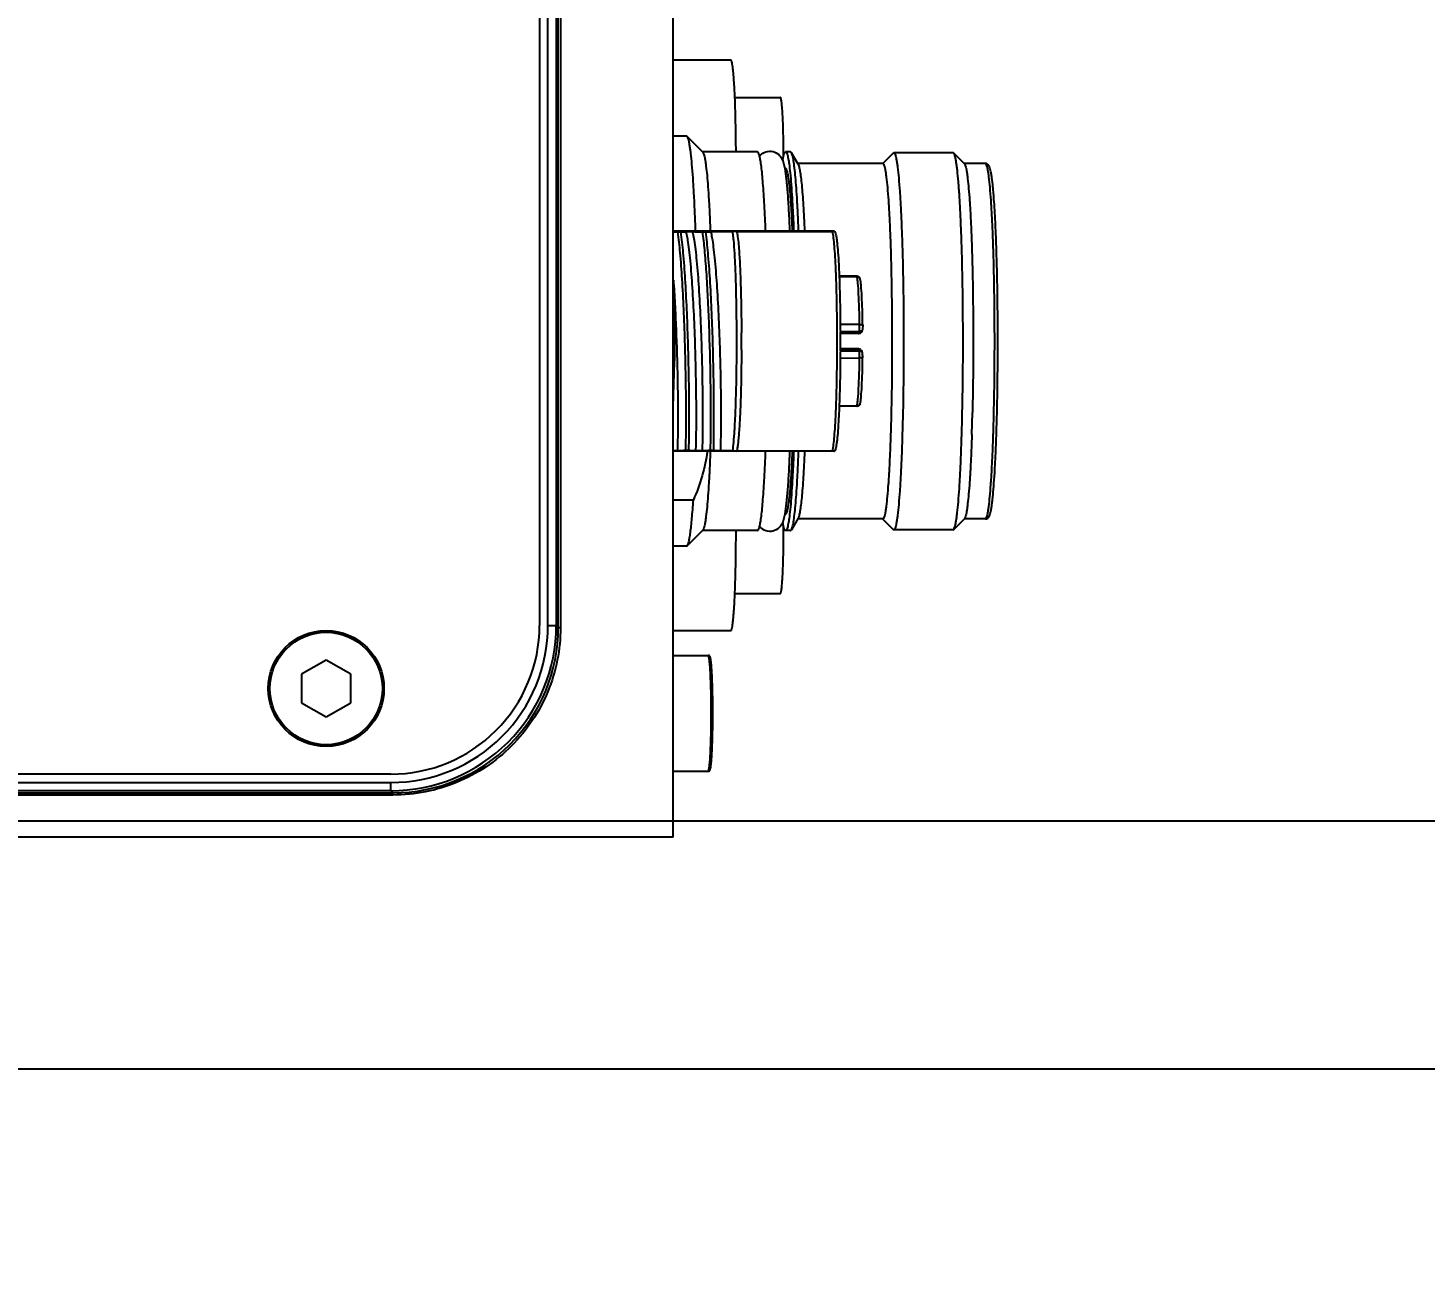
# Model space of a CAD drawing. Header units: millimetres. Extents: x 5828 to 6704, y 123 to 421.
# Drawn here: x 6434.31 to 6439.95, y 301.96 to 307.05 of the extents above; entities that cross this region are included whole.
import ezdxf

# ---------------------------------------------------------------- set-up
doc = ezdxf.new("R2010")
doc.units = ezdxf.units.MM
doc.layers.add('外形图', color=7, linetype='Continuous')
doc.layers.add('尺寸标注', color=7, linetype='Continuous')
doc.styles.add('微软雅黑', font='msyh.ttc', dxfattribs={"height": 1.5})
doc.dimstyles.new('尺寸标注_1_15比例', dxfattribs={"dimtxt": 1.5, "dimasz": 1.25, "dimexe": 0.5, "dimexo": 0.4, "dimgap": 0.5, "dimtad": 1, "dimdec": 1, "dimlfac": 15, "dimdsep": 46, "dimtxsty": '微软雅黑', "dimcen": 0.09, "dimadec": 0, "dimazin": 0, "dimtp": 0.01, "dimtm": 0.01, "dimtfac": 1, "dimtdec": 1, "dimtofl": 0, "dimtmove": 0, "dimatfit": 3, "dimfxl": 1, "dimtolj": 1, "dimarcsym": 0})

# ---------------------------------------------------------------- blocks, each defined once
blk = doc.blocks.new('*D920')
at = {"layer": 'Defpoints', "color": 0}
for p in [(6433.1804, 312.0484), (6433.1804, 302.8484), (6450.1659, 302.8484)]:
    blk.add_point(p, dxfattribs=at)
at = {"layer": '尺寸标注', "color": 0, "lineweight": -2}
for p, q in [((6433.5804, 312.0484), (6450.6659, 312.0484)), ((6450.1659, 310.7984), (6450.1659, 304.0984)), ((6433.5804, 302.8484), (6450.6659, 302.8484))]:
    blk.add_line(p, q, dxfattribs=at)
at = {"layer": '尺寸标注', "color": 0}
for points in [[(6450.3742, 310.7984), (6449.9576, 310.7984), (6450.1659, 312.0484)], [(6449.9576, 304.0984), (6450.3742, 304.0984), (6450.1659, 302.8484)]]:
    blk.add_solid(points, dxfattribs=at)
at = {"layer": '尺寸标注', "color": 0, "insert": (6448.8868, 307.3485), "char_height": 1.5, "attachment_point": 5, "rotation": 90, "style": '微软雅黑'}
blk.add_mtext('\\A1;138', dxfattribs=at)
blk = doc.blocks.new('*D921')
at = {"layer": 'Defpoints', "color": 0}
for p in [(6423.9804, 311.0484), (6423.9804, 303.8484), (6446.0618, 303.8484)]:
    blk.add_point(p, dxfattribs=at)
at = {"layer": '尺寸标注', "color": 0, "lineweight": -2}
for p, q in [((6424.3804, 311.0484), (6446.5618, 311.0484)), ((6446.0618, 309.7984), (6446.0618, 305.0984)), ((6424.3804, 303.8484), (6446.5618, 303.8484)), ((6446.0618, 303.8484), (6446.0618, 291.5898))]:
    blk.add_line(p, q, dxfattribs=at)
at = {"layer": '尺寸标注', "color": 0}
for points in [[(6446.2701, 309.7984), (6445.8534, 309.7984), (6446.0618, 311.0484)], [(6445.8534, 305.0984), (6446.2701, 305.0984), (6446.0618, 303.8484)]]:
    blk.add_solid(points, dxfattribs=at)
at = {"layer": '尺寸标注', "color": 0, "insert": (6444.7822, 296.3792), "char_height": 1.5, "attachment_point": 5, "rotation": 90, "style": '微软雅黑'}
blk.add_mtext('\\A1;\\A1;108±0.05', dxfattribs=at)
blk = doc.blocks.new('*D922')
at = {"layer": 'Defpoints', "color": 0}
for p in [(6423.9804, 303.8484), (6428.5804, 299.7063), (6428.5804, 295.9429)]:
    blk.add_point(p, dxfattribs=at)
at = {"layer": '尺寸标注', "color": 0, "lineweight": -2}
for p, q in [((6423.9804, 303.4484), (6423.9804, 295.4429)), ((6428.5804, 299.3063), (6428.5804, 295.4429)), ((6425.2304, 295.9429), (6427.3304, 295.9429)), ((6428.5804, 295.9429), (6438.3372, 295.9429))]:
    blk.add_line(p, q, dxfattribs=at)
at = {"layer": '尺寸标注', "color": 0}
for points in [[(6425.2304, 296.1512), (6425.2304, 295.7346), (6423.9804, 295.9429)], [(6427.3304, 295.7346), (6427.3304, 296.1512), (6428.5804, 295.9429)]]:
    blk.add_solid(points, dxfattribs=at)
at = {"layer": '尺寸标注', "color": 0, "insert": (6434.0838, 297.2186), "char_height": 1.5, "attachment_point": 5, "style": '微软雅黑'}
blk.add_mtext('\\A1;\\A1;69±0.05', dxfattribs=at)

msp = doc.modelspace()

# ---------------------------------------------------------------- linework, layer by layer
at = {"layer": '外形图'}
for p, q in [((6436.9138, 303.7817), (6436.9138, 311.1151)), ((6436.3745, 310.2603), (6436.3745, 304.6363)), ((6436.4084, 304.6358), (6436.4084, 310.261)), ((6436.4418, 310.261), (6436.4418, 304.6358)), ((6436.4499, 304.6276), (6436.4499, 310.2692)), ((6436.4589, 310.2692), (6436.4589, 304.6277)), ((6437.1458, 306.9151), (6436.9138, 306.9151)), ((6437.1621, 306.7651), (6437.3455, 306.7651)), ((6436.9672, 306.6084), (6436.9138, 306.6084)), ((6437.0325, 306.544), (6436.9695, 306.6073)), ((6437.2535, 306.5451), (6437.0315, 306.5451)), ((6437.3866, 306.5451), (6437.3666, 306.5451)), ((6437.4169, 306.4954), (6437.3902, 306.5419)), ((6437.7589, 306.4989), (6437.8006, 306.5407)), ((6437.8006, 306.5407), (6437.8027, 306.5417)), ((6438.0424, 306.5417), (6437.8027, 306.5417)), ((6438.0876, 306.4974), (6438.0445, 306.5407)), ((6437.3631, 306.4785), (6437.3632, 306.4779)), ((6437.3666, 306.4784), (6437.3631, 306.4784)), ((6437.3631, 306.4784), (6437.3632, 306.4778)), ((6437.7594, 306.4984), (6437.4152, 306.4984)), ((6438.1722, 306.4984), (6438.0866, 306.4984)), ((6437.5627, 306.2251), (6436.9138, 306.2251)), ((6436.9323, 306.2226), (6436.9447, 306.2226)), ((6436.9659, 306.2237), (6436.9909, 306.2237)), ((6437.0321, 306.2226), (6437.0446, 306.2226)), ((6437.0658, 306.2237), (6437.1535, 306.2237)), ((6437.1693, 306.2244), (6437.5555, 306.2244)), ((6436.9192, 305.8652), (6436.9138, 306.0445)), ((6437.6544, 306.0436), (6437.5828, 306.0442)), ((6437.5828, 306.0435), (6437.6547, 306.0429)), ((6436.9138, 305.8652), (6436.9192, 305.8652)), ((6437.6649, 305.8492), (6437.5871, 305.8493)), ((6437.6637, 305.8203), (6437.5873, 305.8197)), ((6437.6622, 305.8175), (6437.5873, 305.8169)), ((6437.661, 305.8127), (6437.5873, 305.812)), ((6437.661, 305.7508), (6437.5873, 305.7514)), ((6437.5873, 305.7466), (6437.6622, 305.746)), ((6436.9192, 305.6982), (6436.9138, 305.6982)), ((6436.9138, 305.519), (6436.9192, 305.6982)), ((6437.5871, 305.7141), (6437.6649, 305.7143)), ((6437.5873, 305.7438), (6437.6637, 305.7431)), ((6437.6547, 305.5206), (6437.5828, 305.52)), ((6437.6544, 305.5198), (6437.5828, 305.5192)), ((6438.2046, 305.4192), (6438.2047, 305.4234)), ((6437.8373, 305.4059), (6437.8372, 305.4017)), ((6438.0768, 305.4017), (6438.077, 305.4059)), ((6436.9299, 305.3398), (6436.9138, 305.3398)), ((6437.5627, 305.3384), (6436.9138, 305.3384)), ((6436.9765, 305.3409), (6436.964, 305.3409)), ((6437.0298, 305.3398), (6437.0048, 305.3398)), ((6437.0764, 305.3409), (6437.0639, 305.3409)), ((6437.1535, 305.3398), (6437.1047, 305.3398)), ((6437.5555, 305.3391), (6437.1693, 305.3391)), ((6436.9138, 305.1421), (6436.9946, 305.1421)), ((6437.3634, 305.0863), (6437.3631, 305.085)), ((6437.3634, 305.0863), (6437.3631, 305.0851)), ((6437.3666, 305.0851), (6437.3631, 305.0851)), ((6437.0325, 305.0194), (6436.9695, 304.9562)), ((6437.2535, 305.0184), (6437.0315, 305.0184)), ((6437.3866, 305.0184), (6437.3666, 305.0184)), ((6437.4169, 305.068), (6437.3902, 305.0215)), ((6437.7594, 305.0651), (6437.4152, 305.0651)), ((6437.7589, 305.0646), (6437.8006, 305.0228)), ((6438.0424, 305.0217), (6437.8027, 305.0217)), ((6438.0424, 305.0217), (6438.0445, 305.0228)), ((6438.0876, 305.066), (6438.0445, 305.0228)), ((6438.1722, 305.0651), (6438.0866, 305.0651)), ((6436.9672, 304.9551), (6436.9138, 304.9551)), ((6436.9672, 304.9551), (6436.9695, 304.9562)), ((6437.1621, 304.7651), (6437.3455, 304.7651)), ((6436.4499, 304.6276), (6436.4418, 304.6358)), ((6436.9138, 304.6151), (6437.1458, 304.6151)), ((6436.9138, 304.5151), (6437.0545, 304.5151)), ((6435.5138, 304.4964), (6435.4145, 304.4391)), ((6435.6131, 304.4391), (6435.5138, 304.4964)), ((6435.4145, 304.4391), (6435.4145, 304.3244)), ((6435.6131, 304.3244), (6435.6131, 304.4391)), ((6435.4145, 304.3244), (6435.5138, 304.2671)), ((6435.5138, 304.2671), (6435.6131, 304.3244)), ((6435.7745, 304.0364), (6432.7736, 304.0364)), ((6432.7739, 304.0025), (6435.7751, 304.0025)), ((6436.9138, 304.0484), (6437.0545, 304.0484)), ((6435.7752, 303.9692), (6432.7739, 303.9692)), ((6432.7773, 303.961), (6435.7834, 303.961)), ((6435.7833, 303.9521), (6432.7773, 303.9521)), ((6435.7752, 303.9692), (6435.7834, 303.961)), ((6436.9138, 303.7817), (6434.1137, 303.7817))]:
    msp.add_line(p, q, dxfattribs=at)
for radius in [0.2333, 0.2267]:
    msp.add_circle((6435.5138, 304.3817), radius, dxfattribs=at)
for centre, radius, start, end in [((6437.0844, 312.9861), 6.7652, 268.5542, 268.71174), ((6437.1231, 310.4918), 4.2702, 268.2261, 268.7795), ((6437.5469, 306.213), 0.0207, 30.6561, 34.7174), ((6424.5669, 305.7818), 12.3526, 359.99975, 0.38703), ((6428.6159, 305.7817), 8.5727, 359.76903, 0.23074), ((6429.0076, 305.7817), 8.5672, 359.74671, 0.25329), ((6429.2626, 305.7817), 8.3248, 359.73849, 0.26142), ((6437.6621, 305.8318), 0.0143, 270.4568, 282.3223), ((6437.6636, 305.8337), 0.0134, 270.5201, 327.6392), ((6437.6622, 305.8313), 0.0138, 282.3352, 294.4884), ((6437.6608, 305.8262), 0.0135, 290.6433, 293.5318), ((6437.6608, 305.8263), 0.0136, 293.5911, 310.6295), ((6437.6303, 305.8334), 0.045, 350.8906, 351.2271), ((6424.618, 305.7815), 12.3015, 359.61217, 0.00105), ((6437.6621, 305.7317), 0.0143, 77.6777, 89.5432), ((6437.6622, 305.7322), 0.0138, 65.5116, 77.6648), ((6437.6608, 305.7372), 0.0135, 66.5661, 69.4582), ((6437.6608, 305.7372), 0.0136, 48.5691, 66.4982), ((6437.6636, 305.7297), 0.0134, 32.3517, 89.4799), ((6437.6546, 305.5343), 0.0137, 270.4928, 282.898), ((6437.6546, 305.534), 0.0134, 282.9265, 295.487), ((6428.2453, 305.7201), 9.8773, 358.27842, 358.69371), ((6432.5748, 305.4513), 4.4905, 358.5905, 359.6592), ((6429.1521, 305.6844), 8.6438, 358.15233, 358.26999), ((6429.4783, 305.6844), 8.6438, 358.15233, 358.26999), ((6429.6838, 305.6806), 8.5248, 358.11777, 358.24286), ((6429.9109, 305.6803), 8.3103, 358.06396, 358.27153), ((6435.7746, 304.6363), 0.5999, 269.985, 359.9959), ((6435.7752, 304.6357), 0.6332, 269.9907, 0.006), ((6435.7752, 304.6358), 0.6665, 269.9978, 0.0022), ((6435.7834, 304.6275), 0.6665, 269.9941, 0.0059)]:
    msp.add_arc(centre, radius, start, end, dxfattribs=at)
for points, knots in [([(6437.1667, 306.5451), (6437.1666, 306.5696), (6437.1661, 306.6175), (6437.1648, 306.6867), (6437.1629, 306.7499), (6437.1607, 306.7978), (6437.1586, 306.8315), (6437.1571, 306.8528), (6437.1554, 306.8711), (6437.1537, 306.8864), (6437.1519, 306.8984), (6437.1503, 306.9063), (6437.1488, 306.9109), (6437.1478, 306.9133), (6437.1467, 306.9151), (6437.1458, 306.9151)], [0, 0, 0, 0, 0.197924, 0.386165, 0.558185, 0.708021, 0.772967, 0.830501, 0.880132, 0.921448, 0.954125, 0.977952, 0.986538, 0.992954, 1, 1, 1, 1]), ([(6437.3586, 306.5285), (6437.3585, 306.5441), (6437.3583, 306.5746), (6437.3575, 306.6187), (6437.3563, 306.6591), (6437.3547, 306.6944), (6437.3531, 306.7199), (6437.3516, 306.7368), (6437.3505, 306.7466), (6437.3494, 306.7543), (6437.3482, 306.76), (6437.3473, 306.7633), (6437.3461, 306.7651), (6437.3455, 306.7651)], [0, 0, 0, 0, 0.196882, 0.384703, 0.556754, 0.706899, 0.829803, 0.879647, 0.921155, 0.95399, 0.977931, 0.992969, 1, 1, 1, 1]), ([(6436.9695, 306.6073), (6436.9693, 306.6074), (6436.9687, 306.608), (6436.9678, 306.6084), (6436.9672, 306.6084)], [0, 0, 0, 0, 0.293173, 1, 1, 1, 1]), ([(6437.0037, 306.2253), (6437.0028, 306.2518), (6437.0009, 306.3025), (6436.9975, 306.3744), (6436.9937, 306.438), (6436.9895, 306.4923), (6436.9856, 306.5314), (6436.9822, 306.5574), (6436.9798, 306.5729), (6436.9774, 306.5856), (6436.975, 306.5954), (6436.9725, 306.6025), (6436.9706, 306.6061), (6436.9695, 306.6073)], [0, 0, 0, 0, 0.207249, 0.395333, 0.561618, 0.703785, 0.819887, 0.867668, 0.908398, 0.941971, 0.968342, 0.987568, 1, 1, 1, 1]), ([(6437.0325, 306.544), (6437.0335, 306.543), (6437.0352, 306.54), (6437.0373, 306.5341), (6437.0394, 306.5258), (6437.0416, 306.5152), (6437.0437, 306.5024), (6437.0466, 306.4808), (6437.0501, 306.4483), (6437.0538, 306.4032), (6437.0572, 306.3502), (6437.0604, 306.2901), (6437.0621, 306.2477), (6437.0629, 306.2254)], [0, 0, 0, 0, 0.012787, 0.032229, 0.058687, 0.092238, 0.132852, 0.180441, 0.296019, 0.437645, 0.603599, 0.791832, 1, 1, 1, 1]), ([(6437.2619, 306.528), (6437.2613, 306.5305), (6437.2601, 306.5348), (6437.2583, 306.5397), (6437.2567, 306.5426), (6437.2555, 306.5442), (6437.2543, 306.5451), (6437.2535, 306.5451)], [0, 0, 0, 0, 0.392848, 0.684064, 0.793097, 0.879621, 1, 1, 1, 1]), ([(6437.2617, 306.5279), (6437.2666, 306.5341), (6437.2807, 306.5458), (6437.3087, 306.5509), (6437.334, 306.5408), (6437.3481, 306.5251), (6437.3547, 306.5115), (6437.3596, 306.4967), (6437.3618, 306.4858), (6437.3631, 306.4785)], [0, 0, 0, 0, 0.159793, 0.357077, 0.546173, 0.684789, 0.775823, 0.849532, 1, 1, 1, 1]), ([(6437.3548, 306.511), (6437.3557, 306.5159), (6437.357, 306.5229), (6437.3591, 306.5314), (6437.3605, 306.5362), (6437.362, 306.54), (6437.3636, 306.5431), (6437.3654, 306.5451), (6437.3666, 306.5451)], [0, 0, 0, 0, 0.409157, 0.57254, 0.708527, 0.817487, 0.900411, 1, 1, 1, 1]), ([(6437.3666, 306.5451), (6437.3676, 306.5451), (6437.369, 306.5439), (6437.3703, 306.5419), (6437.3721, 306.5383), (6437.3741, 306.5322), (6437.3763, 306.5228), (6437.3786, 306.5108), (6437.3817, 306.4898), (6437.3854, 306.4573), (6437.3894, 306.4113), (6437.3931, 306.3565), (6437.3964, 306.2935), (6437.3983, 306.2489), (6437.3992, 306.2254)], [0, 0, 0, 0, 0.008432, 0.014789, 0.022927, 0.0449, 0.074713, 0.112411, 0.157934, 0.271928, 0.415275, 0.586036, 0.781854, 1, 1, 1, 1]), ([(6437.3902, 306.5419), (6437.39, 306.5424), (6437.3891, 306.5437), (6437.3877, 306.5451), (6437.3866, 306.5451)], [0, 0, 0, 0, 0.336689, 1, 1, 1, 1]), ([(6437.4191, 306.2254), (6437.4183, 306.2468), (6437.4166, 306.2875), (6437.4137, 306.3455), (6437.4104, 306.397), (6437.4069, 306.4414), (6437.4032, 306.4782), (6437.3993, 306.507), (6437.3958, 306.5258), (6437.3927, 306.5365), (6437.3911, 306.5404), (6437.3902, 306.5419)], [0, 0, 0, 0, 0.201272, 0.384228, 0.54678, 0.687085, 0.803578, 0.895007, 0.960512, 0.983462, 1, 1, 1, 1]), ([(6437.8027, 306.5417), (6437.8037, 306.5417), (6437.8053, 306.5403), (6437.8067, 306.5379), (6437.8087, 306.5336), (6437.8108, 306.5263), (6437.8133, 306.515), (6437.8157, 306.5007), (6437.8191, 306.4755), (6437.8231, 306.4368), (6437.8273, 306.3822), (6437.8311, 306.3174), (6437.8344, 306.2434), (6437.8373, 306.1617), (6437.8396, 306.0734), (6437.8418, 305.9473), (6437.8429, 305.7853), (6437.8417, 305.5934), (6437.8391, 305.467), (6437.8373, 305.4059)], [0, 0, 0, 0, 0.002682, 0.004786, 0.007511, 0.014925, 0.025021, 0.037799, 0.053227, 0.091798, 0.14013, 0.197427, 0.262729, 0.334935, 0.412824, 0.495078, 0.667048, 0.839231, 1, 1, 1, 1]), ([(6438.0445, 306.5407), (6438.0443, 306.5409), (6438.0437, 306.5414), (6438.0429, 306.5417), (6438.0424, 306.5417)], [0, 0, 0, 0, 0.293173, 1, 1, 1, 1]), ([(6438.077, 305.4059), (6438.0787, 305.4653), (6438.0813, 305.5885), (6438.0826, 305.7755), (6438.0816, 305.9337), (6438.0796, 306.0574), (6438.0775, 306.1445), (6438.0748, 306.2257), (6438.0716, 306.2998), (6438.068, 306.3654), (6438.064, 306.4217), (6438.0603, 306.4622), (6438.057, 306.4892), (6438.0546, 306.5053), (6438.0523, 306.5184), (6438.0499, 306.5286), (6438.0475, 306.5358), (6438.0456, 306.5396), (6438.0445, 306.5407)], [0, 0, 0, 0, 0.156862, 0.32487, 0.493237, 0.574159, 0.651153, 0.72298, 0.788485, 0.846617, 0.89645, 0.937196, 0.953961, 0.968236, 0.979976, 0.989157, 0.995793, 1, 1, 1, 1]), ([(6437.286, 306.2254), (6437.2846, 306.2609), (6437.2818, 306.3257), (6437.277, 306.4025), (6437.2725, 306.4538), (6437.2693, 306.4839), (6437.2659, 306.508), (6437.2633, 306.5221), (6437.2619, 306.528)], [0, 0, 0, 0, 0.350962, 0.640598, 0.759306, 0.859258, 0.939671, 1, 1, 1, 1]), ([(6437.3948, 306.2253), (6437.394, 306.2441), (6437.3923, 306.2796), (6437.3893, 306.3297), (6437.3861, 306.3732), (6437.3826, 306.4095), (6437.3795, 306.435), (6437.3767, 306.4515), (6437.3748, 306.461), (6437.3729, 306.4683), (6437.3712, 306.4731), (6437.3698, 306.4759), (6437.3686, 306.4775), (6437.3674, 306.4784), (6437.3666, 306.4784)], [0, 0, 0, 0, 0.219795, 0.416107, 0.586597, 0.729254, 0.842447, 0.887611, 0.925017, 0.954635, 0.976545, 0.984717, 0.991167, 1, 1, 1, 1]), ([(6437.4169, 306.4954), (6437.4177, 306.4941), (6437.4191, 306.4907), (6437.4219, 306.4815), (6437.425, 306.4654), (6437.4284, 306.4409), (6437.4317, 306.4096), (6437.4349, 306.3718), (6437.4379, 306.328), (6437.4406, 306.2786), (6437.4422, 306.2438), (6437.443, 306.2255)], [0, 0, 0, 0, 0.017011, 0.040305, 0.106141, 0.197497, 0.313639, 0.453468, 0.615599, 0.798395, 1, 1, 1, 1]), ([(6437.7919, 305.4234), (6437.7937, 305.481), (6437.7962, 305.6004), (6437.7974, 305.7817), (6437.7963, 305.935), (6437.7942, 306.0544), (6437.7921, 306.138), (6437.7894, 306.2155), (6437.7863, 306.2856), (6437.7827, 306.3471), (6437.7787, 306.3989), (6437.775, 306.4356), (6437.7717, 306.4594), (6437.7694, 306.473), (6437.7671, 306.4837), (6437.7651, 306.4907), (6437.7633, 306.4948), (6437.7619, 306.4971), (6437.7604, 306.4984), (6437.7594, 306.4984)], [0, 0, 0, 0, 0.160274, 0.332233, 0.504192, 0.586498, 0.664467, 0.736771, 0.802178, 0.859581, 0.908011, 0.946664, 0.962126, 0.974933, 0.985051, 0.99248, 0.99521, 0.997318, 1, 1, 1, 1]), ([(6438.0876, 306.4974), (6438.0886, 306.4964), (6438.0903, 306.4932), (6438.0925, 306.487), (6438.0946, 306.4782), (6438.0967, 306.4669), (6438.0988, 306.4532), (6438.1018, 306.43), (6438.1052, 306.3953), (6438.1089, 306.3471), (6438.1122, 306.2907), (6438.1152, 306.2268), (6438.1177, 306.1566), (6438.1198, 306.0808), (6438.122, 305.9722), (6438.1234, 305.8315), (6438.123, 305.6625), (6438.1213, 305.55), (6438.12, 305.495)], [0, 0, 0, 0, 0.004198, 0.010715, 0.01967, 0.031081, 0.044932, 0.061184, 0.100678, 0.149028, 0.205553, 0.269442, 0.339777, 0.415541, 0.495638, 0.664144, 0.835565, 1, 1, 1, 1]), ([(6438.2174, 305.4297), (6438.2191, 305.4864), (6438.2216, 305.6041), (6438.2228, 305.7827), (6438.2217, 305.9336), (6438.2197, 306.0512), (6438.2175, 306.1334), (6438.2149, 306.2097), (6438.2118, 306.2786), (6438.2082, 306.339), (6438.2048, 306.3836), (6438.2018, 306.4143), (6438.1996, 306.4334), (6438.1973, 306.4498), (6438.1949, 306.4636), (6438.1924, 306.4749), (6438.19, 306.4829), (6438.1874, 306.4885), (6438.1846, 306.4928), (6438.1798, 306.497), (6438.1749, 306.4984), (6438.1722, 306.4984)], [0, 0, 0, 0, 0.157726, 0.326922, 0.496058, 0.57698, 0.653612, 0.724647, 0.788884, 0.845249, 0.892827, 0.913089, 0.930913, 0.946265, 0.959164, 0.969732, 0.978393, 0.982403, 0.986765, 0.992461, 1, 1, 1, 1]), ([(6438.2047, 305.4234), (6438.2064, 305.481), (6438.2089, 305.6004), (6438.2101, 305.7817), (6438.2091, 305.935), (6438.207, 306.0544), (6438.2049, 306.138), (6438.2022, 306.2155), (6438.199, 306.2856), (6438.1954, 306.3471), (6438.1915, 306.3989), (6438.1877, 306.4356), (6438.1845, 306.4594), (6438.1822, 306.473), (6438.1799, 306.4837), (6438.1778, 306.4907), (6438.176, 306.4948), (6438.1747, 306.4971), (6438.1732, 306.4984), (6438.1722, 306.4984)], [0, 0, 0, 0, 0.160274, 0.332233, 0.504192, 0.586498, 0.664467, 0.736771, 0.802178, 0.859581, 0.908011, 0.946664, 0.962126, 0.974933, 0.985051, 0.99248, 0.99521, 0.997318, 1, 1, 1, 1]), ([(6437.3632, 306.4779), (6437.3657, 306.4638), (6437.3699, 306.4307), (6437.3749, 306.3741), (6437.3794, 306.3041), (6437.3818, 306.253), (6437.3829, 306.2253)], [0, 0, 0, 0, 0.169708, 0.394329, 0.672831, 1, 1, 1, 1]), ([(6436.964, 305.3409), (6436.9647, 305.3688), (6436.9656, 305.432), (6436.9655, 305.579), (6436.9625, 305.7413), (6436.9564, 305.9087), (6436.9502, 306.0277), (6436.9426, 306.1316), (6436.9361, 306.1948), (6436.9323, 306.2226)], [0, 0, 0, 0, 0.094904, 0.214913, 0.499425, 0.646316, 0.784186, 0.904535, 1, 1, 1, 1]), ([(6436.9447, 306.2226), (6436.9469, 306.2227), (6436.954, 306.223), (6436.9611, 306.2233), (6436.9659, 306.2237)], [0, 0, 0, 0, 0.311898, 1, 1, 1, 1]), ([(6436.9765, 305.3409), (6436.9772, 305.3688), (6436.978, 305.432), (6436.978, 305.579), (6436.975, 305.7413), (6436.9688, 305.9087), (6436.9626, 306.0277), (6436.9551, 306.1316), (6436.9486, 306.1948), (6436.9447, 306.2226)], [0, 0, 0, 0, 0.094903, 0.214913, 0.499425, 0.646317, 0.784187, 0.904536, 1, 1, 1, 1]), ([(6436.9727, 306.1888), (6436.9721, 306.1921), (6436.9702, 306.2038), (6436.9679, 306.2154), (6436.9659, 306.2237)], [0, 0, 0, 0, 0.283947, 1, 1, 1, 1]), ([(6436.9909, 306.2237), (6436.9915, 306.2212), (6436.9941, 306.2096), (6436.9962, 306.1979), (6436.9976, 306.1888)], [0, 0, 0, 0, 0.215769, 1, 1, 1, 1]), ([(6437.0652, 305.4246), (6437.0656, 305.49), (6437.0647, 305.6308), (6437.0603, 305.8087), (6437.0539, 305.9555), (6437.0481, 306.0567), (6437.0412, 306.1449), (6437.0354, 306.1987), (6437.0321, 306.2226)], [0, 0, 0, 0, 0.245342, 0.528701, 0.668038, 0.796952, 0.909359, 1, 1, 1, 1]), ([(6437.0446, 306.2226), (6437.0468, 306.2227), (6437.0539, 306.223), (6437.0609, 306.2233), (6437.0658, 306.2237)], [0, 0, 0, 0, 0.311898, 1, 1, 1, 1]), ([(6437.0764, 305.3409), (6437.0771, 305.3688), (6437.0779, 305.432), (6437.0778, 305.579), (6437.0748, 305.7413), (6437.0687, 305.9087), (6437.0625, 306.0277), (6437.0549, 306.1316), (6437.0484, 306.1948), (6437.0446, 306.2226)], [0, 0, 0, 0, 0.094903, 0.214913, 0.499425, 0.646317, 0.784187, 0.904536, 1, 1, 1, 1]), ([(6437.0725, 306.1888), (6437.072, 306.1921), (6437.07, 306.2038), (6437.0678, 306.2154), (6437.0658, 306.2237)], [0, 0, 0, 0, 0.283947, 1, 1, 1, 1]), ([(6437.1693, 306.2244), (6437.1684, 306.2243), (6437.1631, 306.224), (6437.1578, 306.2238), (6437.1535, 306.2237)], [0, 0, 0, 0, 0.177324, 1, 1, 1, 1]), ([(6437.1574, 306.1888), (6437.1571, 306.1921), (6437.156, 306.2037), (6437.1547, 306.2154), (6437.1535, 306.2237)], [0, 0, 0, 0, 0.284777, 1, 1, 1, 1]), ([(6437.1693, 306.2244), (6437.1701, 306.2215), (6437.1716, 306.2148), (6437.1743, 306.1972), (6437.1759, 306.1823), (6437.1768, 306.1714)], [0, 0, 0, 0, 0.164076, 0.386289, 1, 1, 1, 1]), ([(6437.5639, 306.2248), (6437.5639, 306.2246), (6437.5633, 306.2246), (6437.5628, 306.2245), (6437.5618, 306.2245), (6437.5608, 306.2244), (6437.5593, 306.2244), (6437.5576, 306.2244), (6437.5562, 306.2244), (6437.5555, 306.2244)], [0, 0, 0, 0, 0.058559, 0.121293, 0.246815, 0.372345, 0.497876, 0.748938, 1, 1, 1, 1]), ([(6437.5747, 305.8196), (6437.5745, 305.8669), (6437.5736, 305.9357), (6437.5712, 306.0238), (6437.5689, 306.0815), (6437.5662, 306.1312), (6437.5632, 306.1716), (6437.5602, 306.1989), (6437.5576, 306.2154), (6437.5562, 306.2217), (6437.5555, 306.2244)], [0, 0, 0, 0, 0.349476, 0.508891, 0.652366, 0.776115, 0.876896, 0.952112, 0.979543, 1, 1, 1, 1]), ([(6437.5627, 306.2251), (6437.563, 306.225), (6437.5634, 306.2249), (6437.5638, 306.2249), (6437.5639, 306.2248)], [0, 0, 0, 0, 0.67035, 1, 1, 1, 1]), ([(6437.5647, 306.2235), (6437.5661, 306.2211), (6437.5682, 306.2153), (6437.5705, 306.2054), (6437.5724, 306.1932), (6437.5751, 306.1714), (6437.578, 306.1372), (6437.581, 306.0884), (6437.5835, 306.0304), (6437.5854, 305.9649), (6437.5867, 305.8938), (6437.5872, 305.8448), (6437.5873, 305.8197)], [0, 0, 0, 0, 0.021139, 0.045024, 0.075169, 0.112309, 0.207631, 0.329275, 0.473894, 0.637229, 0.814381, 1, 1, 1, 1]), ([(6437.0048, 305.3398), (6437.0057, 305.3606), (6437.0068, 305.4124), (6437.0071, 305.5028), (6437.006, 305.6155), (6437.0032, 305.7415), (6436.9985, 305.8707), (6436.992, 305.9929), (6436.985, 306.0857), (6436.9783, 306.149), (6436.9746, 306.1764), (6436.9727, 306.1888)], [0, 0, 0, 0, 0.073511, 0.182711, 0.31889, 0.471179, 0.62743, 0.775191, 0.902725, 0.955679, 1, 1, 1, 1]), ([(6436.9976, 306.1888), (6436.9996, 306.1764), (6437.0032, 306.149), (6437.01, 306.0857), (6437.017, 305.9929), (6437.0235, 305.8707), (6437.0281, 305.7415), (6437.031, 305.6155), (6437.0321, 305.5028), (6437.0317, 305.4124), (6437.0307, 305.3606), (6437.0298, 305.3398)], [0, 0, 0, 0, 0.044321, 0.097276, 0.22481, 0.372571, 0.528821, 0.681111, 0.81729, 0.92649, 1, 1, 1, 1]), ([(6437.1047, 305.3398), (6437.1056, 305.3606), (6437.1066, 305.4124), (6437.107, 305.5028), (6437.1059, 305.6155), (6437.103, 305.7415), (6437.0983, 305.8707), (6437.0919, 305.9929), (6437.0849, 306.0857), (6437.0781, 306.149), (6437.0745, 306.1764), (6437.0725, 306.1888)], [0, 0, 0, 0, 0.073511, 0.182711, 0.31889, 0.471179, 0.62743, 0.775191, 0.902725, 0.955679, 1, 1, 1, 1]), ([(6437.1664, 305.5467), (6437.1681, 305.6046), (6437.1701, 305.7235), (6437.1695, 305.8972), (6437.1663, 306.0355), (6437.1618, 306.1306), (6437.159, 306.1709), (6437.1574, 306.1888)], [0, 0, 0, 0, 0.270387, 0.555273, 0.811411, 0.916228, 1, 1, 1, 1]), ([(6437.1768, 306.1714), (6437.1788, 306.1497), (6437.182, 306.0997), (6437.1854, 306.0169), (6437.1877, 305.9203), (6437.1884, 305.8519), (6437.1886, 305.8163)], [0, 0, 0, 0, 0.184611, 0.422418, 0.699602, 1, 1, 1, 1]), ([(6436.9143, 306.0278), (6436.9166, 305.9964), (6436.9205, 305.9312), (6436.9266, 305.7975), (6436.9303, 305.6639), (6436.932, 305.5369), (6436.9322, 305.4566), (6436.9315, 305.3923), (6436.9306, 305.3551), (6436.9299, 305.3398)], [0, 0, 0, 0, 0.136989, 0.284689, 0.583244, 0.719525, 0.838081, 0.933119, 1, 1, 1, 1]), ([(6437.6675, 306.0326), (6437.6669, 306.0355), (6437.6637, 306.0413), (6437.6575, 306.0436), (6437.6544, 306.0436)], [0, 0, 0, 0, 0.491925, 1, 1, 1, 1]), ([(6437.6547, 306.0429), (6437.6547, 306.0431), (6437.6546, 306.0433), (6437.6545, 306.0436), (6437.6544, 306.0436)], [0, 0, 0, 0, 0.703438, 1, 1, 1, 1]), ([(6437.6649, 305.8492), (6437.6646, 305.8713), (6437.6637, 305.9124), (6437.6616, 305.968), (6437.6592, 306.0067), (6437.6568, 306.0302), (6437.6555, 306.0392), (6437.6547, 306.0429)], [0, 0, 0, 0, 0.341947, 0.635442, 0.859934, 0.941238, 1, 1, 1, 1]), ([(6437.6675, 306.0326), (6437.6671, 306.0345), (6437.6654, 306.0382), (6437.6622, 306.0407), (6437.6604, 306.0416)], [0, 0, 0, 0, 0.497037, 1, 1, 1, 1]), ([(6437.6774, 305.846), (6437.6771, 305.8671), (6437.6763, 305.9064), (6437.6743, 305.9597), (6437.672, 305.9969), (6437.6696, 306.0198), (6437.6683, 306.0288), (6437.6675, 306.0326)], [0, 0, 0, 0, 0.339115, 0.630523, 0.854623, 0.937213, 1, 1, 1, 1]), ([(6437.661, 305.8127), (6437.6612, 305.8127), (6437.6615, 305.8134), (6437.6616, 305.814), (6437.6617, 305.8144)], [0, 0, 0, 0, 0.300504, 1, 1, 1, 1]), ([(6437.6617, 305.8144), (6437.6618, 305.8146), (6437.662, 305.8156), (6437.6621, 305.8167), (6437.6622, 305.8175)], [0, 0, 0, 0, 0.205973, 1, 1, 1, 1]), ([(6437.6622, 305.8175), (6437.6623, 305.8182), (6437.6624, 305.8191), (6437.6627, 305.82), (6437.6629, 305.8203), (6437.663, 305.8203)], [0, 0, 0, 0, 0.721239, 0.912109, 1, 1, 1, 1]), ([(6437.6637, 305.8203), (6437.6637, 305.8203), (6437.6639, 305.8205), (6437.664, 305.8211), (6437.6641, 305.8217), (6437.6642, 305.8222)], [0, 0, 0, 0, 0.087029, 0.277864, 1, 1, 1, 1]), ([(6437.6642, 305.8222), (6437.6643, 305.8237), (6437.6646, 305.8274), (6437.6649, 305.8364), (6437.6649, 305.8439), (6437.6649, 305.8492)], [0, 0, 0, 0, 0.166381, 0.409516, 1, 1, 1, 1]), ([(6437.6649, 305.8492), (6437.6678, 305.8492), (6437.6714, 305.849), (6437.6752, 305.8478), (6437.6765, 305.8473), (6437.6774, 305.8465), (6437.6774, 305.846)], [0, 0, 0, 0, 0.668887, 0.78974, 0.884638, 1, 1, 1, 1]), ([(6437.6679, 305.8187), (6437.6695, 305.8194), (6437.6723, 305.8215), (6437.6741, 305.8245), (6437.6746, 305.826)], [0, 0, 0, 0, 0.507557, 1, 1, 1, 1]), ([(6437.6748, 305.8263), (6437.6746, 305.8249), (6437.6738, 305.821), (6437.6715, 305.8175), (6437.6696, 305.8159)], [0, 0, 0, 0, 0.369503, 1, 1, 1, 1]), ([(6437.6774, 305.846), (6437.6774, 305.8441), (6437.6774, 305.8406), (6437.6773, 305.8358), (6437.6769, 305.831), (6437.6758, 305.828), (6437.6749, 305.8266)], [0, 0, 0, 0, 0.283482, 0.531417, 0.732933, 1, 1, 1, 1]), ([(6437.1886, 305.7472), (6437.1885, 305.7306), (6437.188, 305.6671), (6437.1869, 305.6036), (6437.1855, 305.5567)], [0, 0, 0, 0, 0.261407, 1, 1, 1, 1]), ([(6437.6618, 305.7486), (6437.6617, 305.7492), (6437.6616, 305.7498), (6437.6612, 305.7508), (6437.661, 305.7508)], [0, 0, 0, 0, 0.706673, 1, 1, 1, 1]), ([(6437.6622, 305.746), (6437.6622, 305.7462), (6437.6621, 305.7471), (6437.6619, 305.748), (6437.6618, 305.7486)], [0, 0, 0, 0, 0.28498, 1, 1, 1, 1]), ([(6437.6625, 305.7444), (6437.6624, 305.7445), (6437.6623, 305.745), (6437.6623, 305.7456), (6437.6622, 305.746)], [0, 0, 0, 0, 0.214789, 1, 1, 1, 1]), ([(6437.6698, 305.7474), (6437.6717, 305.7457), (6437.6739, 305.7422), (6437.6746, 305.7383), (6437.6748, 305.7369)], [0, 0, 0, 0, 0.630631, 1, 1, 1, 1]), ([(6437.5555, 305.3391), (6437.5562, 305.3418), (6437.5576, 305.3481), (6437.5602, 305.3645), (6437.5632, 305.3919), (6437.5662, 305.4323), (6437.5689, 305.482), (6437.5712, 305.5396), (6437.5736, 305.6278), (6437.5745, 305.6966), (6437.5747, 305.7439)], [0, 0, 0, 0, 0.020457, 0.047888, 0.123104, 0.223885, 0.347634, 0.491109, 0.650524, 1, 1, 1, 1]), ([(6437.5873, 305.7437), (6437.5872, 305.7184), (6437.5867, 305.669), (6437.5854, 305.5973), (6437.5834, 305.5314), (6437.5809, 305.4731), (6437.5779, 305.4243), (6437.5749, 305.3902), (6437.5722, 305.3687), (6437.5702, 305.3567), (6437.5679, 305.3469), (6437.5656, 305.3411), (6437.5639, 305.3387)], [0, 0, 0, 0, 0.18663, 0.364616, 0.528482, 0.673226, 0.794511, 0.888958, 0.925486, 0.954954, 0.97828, 1, 1, 1, 1]), ([(6437.6547, 305.5206), (6437.6555, 305.5243), (6437.6568, 305.5333), (6437.6592, 305.5567), (6437.6616, 305.5955), (6437.6637, 305.6511), (6437.6646, 305.6922), (6437.6649, 305.7143)], [0, 0, 0, 0, 0.058762, 0.140066, 0.364558, 0.658053, 1, 1, 1, 1]), ([(6437.663, 305.7431), (6437.6628, 305.7431), (6437.6626, 305.7437), (6437.6625, 305.7441), (6437.6625, 305.7444)], [0, 0, 0, 0, 0.293327, 1, 1, 1, 1]), ([(6437.6649, 305.7143), (6437.6649, 305.7178), (6437.6649, 305.7229), (6437.6648, 305.7295), (6437.6647, 305.7339), (6437.6645, 305.7376), (6437.6643, 305.7402), (6437.6641, 305.7417), (6437.664, 305.7424), (6437.6639, 305.7429), (6437.6638, 305.7431), (6437.6637, 305.7431)], [0, 0, 0, 0, 0.35997, 0.532185, 0.687235, 0.817152, 0.915291, 0.95084, 0.976788, 0.992955, 1, 1, 1, 1]), ([(6437.6774, 305.7175), (6437.6774, 305.7169), (6437.6765, 305.7162), (6437.6752, 305.7156), (6437.6714, 305.7145), (6437.6678, 305.7143), (6437.6649, 305.7143)], [0, 0, 0, 0, 0.115362, 0.210259, 0.331113, 1, 1, 1, 1]), ([(6437.6675, 305.5308), (6437.6683, 305.5347), (6437.6696, 305.5436), (6437.672, 305.5666), (6437.6743, 305.6038), (6437.6763, 305.657), (6437.6771, 305.6963), (6437.6774, 305.7175)], [0, 0, 0, 0, 0.062786, 0.145377, 0.369477, 0.660885, 1, 1, 1, 1]), ([(6437.6679, 305.7447), (6437.6695, 305.744), (6437.6723, 305.742), (6437.6741, 305.739), (6437.6746, 305.7374)], [0, 0, 0, 0, 0.507557, 1, 1, 1, 1]), ([(6437.6774, 305.7175), (6437.6774, 305.7193), (6437.6774, 305.7228), (6437.6773, 305.7277), (6437.6769, 305.7324), (6437.6758, 305.7354), (6437.6749, 305.7369)], [0, 0, 0, 0, 0.283486, 0.531433, 0.732947, 1, 1, 1, 1]), ([(6437.1535, 305.3398), (6437.1551, 305.3513), (6437.1579, 305.3785), (6437.1613, 305.4251), (6437.1642, 305.4825), (6437.1657, 305.5243), (6437.1664, 305.5467)], [0, 0, 0, 0, 0.167855, 0.39526, 0.67546, 1, 1, 1, 1]), ([(6437.1855, 305.5567), (6437.1847, 305.5306), (6437.1829, 305.483), (6437.1798, 305.4268), (6437.1767, 305.3896), (6437.1745, 305.3684), (6437.1722, 305.3521), (6437.1704, 305.3428), (6437.1693, 305.3391)], [0, 0, 0, 0, 0.359403, 0.65422, 0.773034, 0.870912, 0.946797, 1, 1, 1, 1]), ([(6437.6675, 305.5308), (6437.6669, 305.5279), (6437.6637, 305.5222), (6437.6575, 305.5199), (6437.6544, 305.5198)], [0, 0, 0, 0, 0.491925, 1, 1, 1, 1]), ([(6437.6544, 305.5198), (6437.6545, 305.5198), (6437.6546, 305.5202), (6437.6547, 305.5204), (6437.6547, 305.5206)], [0, 0, 0, 0, 0.296562, 1, 1, 1, 1]), ([(6437.6604, 305.5219), (6437.6622, 305.5227), (6437.6654, 305.5252), (6437.6671, 305.5289), (6437.6675, 305.5308)], [0, 0, 0, 0, 0.502963, 1, 1, 1, 1]), ([(6437.7594, 305.0651), (6437.7604, 305.0651), (6437.7618, 305.0663), (6437.7631, 305.0685), (6437.7649, 305.0723), (6437.7669, 305.0789), (6437.7692, 305.089), (6437.7714, 305.1019), (6437.7746, 305.1245), (6437.7782, 305.1593), (6437.7821, 305.2085), (6437.7857, 305.2669), (6437.7888, 305.3337), (6437.7906, 305.3808), (6437.7914, 305.4057)], [0, 0, 0, 0, 0.008113, 0.014412, 0.022543, 0.044626, 0.074671, 0.112691, 0.158598, 0.273425, 0.41746, 0.588448, 0.783666, 1, 1, 1, 1]), ([(6437.8372, 305.4017), (6437.8363, 305.3742), (6437.8345, 305.3217), (6437.8312, 305.2474), (6437.8273, 305.1822), (6437.8231, 305.1272), (6437.8192, 305.0883), (6437.8157, 305.0631), (6437.8133, 305.0486), (6437.8108, 305.0373), (6437.8087, 305.0299), (6437.8068, 305.0256), (6437.8053, 305.0232), (6437.8037, 305.0217), (6437.8027, 305.0217)], [0, 0, 0, 0, 0.21549, 0.410425, 0.581504, 0.725842, 0.841041, 0.887123, 0.925291, 0.955446, 0.977588, 0.985724, 0.992006, 1, 1, 1, 1]), ([(6438.0445, 305.0228), (6438.0456, 305.0239), (6438.0474, 305.0275), (6438.0498, 305.0344), (6438.0521, 305.0442), (6438.0544, 305.0568), (6438.0567, 305.0722), (6438.0599, 305.0981), (6438.0636, 305.137), (6438.0676, 305.191), (6438.0712, 305.2541), (6438.0743, 305.3254), (6438.076, 305.3755), (6438.0768, 305.4017)], [0, 0, 0, 0, 0.012183, 0.03127, 0.0576, 0.09122, 0.132067, 0.180023, 0.296572, 0.43918, 0.605702, 0.793598, 1, 1, 1, 1]), ([(6438.1176, 305.4057), (6438.1168, 305.3821), (6438.1152, 305.3371), (6438.1122, 305.2731), (6438.1089, 305.2166), (6438.1052, 305.1683), (6438.1018, 305.1335), (6438.0988, 305.1104), (6438.0967, 305.0966), (6438.0946, 305.0853), (6438.0925, 305.0765), (6438.0903, 305.0703), (6438.0886, 305.067), (6438.0876, 305.066)], [0, 0, 0, 0, 0.206994, 0.395021, 0.561383, 0.703691, 0.819934, 0.867769, 0.908534, 0.94212, 0.968474, 0.987652, 1, 1, 1, 1]), ([(6438.1722, 305.0651), (6438.1731, 305.0651), (6438.1746, 305.0663), (6438.1759, 305.0684), (6438.1776, 305.0722), (6438.1796, 305.0787), (6438.1818, 305.0887), (6438.1841, 305.1013), (6438.1872, 305.1236), (6438.1908, 305.1578), (6438.1947, 305.2062), (6438.1983, 305.2638), (6438.2014, 305.3296), (6438.2032, 305.3761), (6438.204, 305.4006)], [0, 0, 0, 0, 0.008149, 0.014454, 0.022584, 0.044652, 0.074666, 0.112645, 0.158503, 0.273224, 0.417173, 0.588134, 0.783432, 1, 1, 1, 1]), ([(6438.1722, 305.0651), (6438.1748, 305.0651), (6438.1795, 305.0663), (6438.1843, 305.0703), (6438.1871, 305.0744), (6438.1897, 305.0797), (6438.1921, 305.0871), (6438.1945, 305.0976), (6438.1967, 305.1102), (6438.1989, 305.1253), (6438.2011, 305.1428), (6438.204, 305.1709), (6438.2073, 305.2118), (6438.2108, 305.2674), (6438.2139, 305.3309), (6438.2156, 305.3759), (6438.2164, 305.3996)], [0, 0, 0, 0, 0.022641, 0.040008, 0.053284, 0.065285, 0.090648, 0.121152, 0.158176, 0.202151, 0.253172, 0.31118, 0.447529, 0.609433, 0.794522, 1, 1, 1, 1]), ([(6436.964, 305.3409), (6436.9608, 305.3408), (6436.9494, 305.3405), (6436.938, 305.3401), (6436.9299, 305.3398)], [0, 0, 0, 0, 0.287568, 1, 1, 1, 1]), ([(6437.0048, 305.3398), (6437.0029, 305.3399), (6436.9934, 305.3403), (6436.984, 305.3406), (6436.9765, 305.3409)], [0, 0, 0, 0, 0.206405, 1, 1, 1, 1]), ([(6437.051, 305.3384), (6437.0467, 305.3047), (6437.0323, 305.2377), (6437.0084, 305.1735), (6436.9946, 305.1421)], [0, 0, 0, 0, 0.496802, 1, 1, 1, 1]), ([(6437.0639, 305.3409), (6437.0606, 305.3408), (6437.0492, 305.3405), (6437.0379, 305.3401), (6437.0298, 305.3398)], [0, 0, 0, 0, 0.287568, 1, 1, 1, 1]), ([(6437.063, 305.3383), (6437.0621, 305.316), (6437.0604, 305.2736), (6437.0572, 305.2134), (6437.0538, 305.1604), (6437.0501, 305.1152), (6437.0466, 305.0827), (6437.0437, 305.0611), (6437.0416, 305.0482), (6437.0395, 305.0377), (6437.0373, 305.0294), (6437.0352, 305.0235), (6437.0335, 305.0204), (6437.0325, 305.0194)], [0, 0, 0, 0, 0.208161, 0.396394, 0.562351, 0.703981, 0.819562, 0.867153, 0.907766, 0.941317, 0.967775, 0.987216, 1, 1, 1, 1]), ([(6437.1047, 305.3398), (6437.1027, 305.3399), (6437.0933, 305.3403), (6437.0839, 305.3406), (6437.0764, 305.3409)], [0, 0, 0, 0, 0.206405, 1, 1, 1, 1]), ([(6437.1535, 305.3398), (6437.1552, 305.3397), (6437.1604, 305.3396), (6437.1657, 305.3394), (6437.1693, 305.3391)], [0, 0, 0, 0, 0.319438, 1, 1, 1, 1]), ([(6437.2618, 305.035), (6437.2632, 305.0409), (6437.2658, 305.0549), (6437.2692, 305.079), (6437.2725, 305.1091), (6437.277, 305.1605), (6437.2818, 305.2375), (6437.2847, 305.3026), (6437.286, 305.3383)], [0, 0, 0, 0, 0.059848, 0.139927, 0.239691, 0.358354, 0.648294, 1, 1, 1, 1]), ([(6437.3829, 305.3381), (6437.3818, 305.3106), (6437.3794, 305.2597), (6437.375, 305.19), (6437.37, 305.1335), (6437.3658, 305.1004), (6437.3634, 305.0863)], [0, 0, 0, 0, 0.32656, 0.604847, 0.829697, 1, 1, 1, 1]), ([(6437.3992, 305.3383), (6437.3983, 305.3148), (6437.3964, 305.2701), (6437.3931, 305.2071), (6437.3894, 305.1522), (6437.3854, 305.1062), (6437.3818, 305.0737), (6437.3786, 305.0527), (6437.3763, 305.0407), (6437.3741, 305.0313), (6437.3721, 305.0251), (6437.3703, 305.0216), (6437.369, 305.0195), (6437.3676, 305.0184), (6437.3666, 305.0184)], [0, 0, 0, 0, 0.218132, 0.413945, 0.584707, 0.728056, 0.842055, 0.887581, 0.925282, 0.955097, 0.977073, 0.985211, 0.991569, 1, 1, 1, 1]), ([(6437.3666, 305.0851), (6437.3674, 305.0851), (6437.3686, 305.0859), (6437.3698, 305.0875), (6437.3712, 305.0903), (6437.3729, 305.0951), (6437.3748, 305.1025), (6437.3767, 305.1119), (6437.3795, 305.1284), (6437.3826, 305.154), (6437.386, 305.1903), (6437.3893, 305.2337), (6437.3922, 305.2838), (6437.3939, 305.3193), (6437.3948, 305.3381)], [0, 0, 0, 0, 0.008833, 0.015282, 0.023453, 0.045362, 0.074977, 0.112382, 0.157544, 0.270735, 0.413392, 0.583882, 0.780199, 1, 1, 1, 1]), ([(6437.3902, 305.0215), (6437.3911, 305.0231), (6437.3927, 305.027), (6437.3958, 305.0377), (6437.3993, 305.0565), (6437.4032, 305.0853), (6437.4069, 305.1221), (6437.4104, 305.1666), (6437.4137, 305.2181), (6437.4166, 305.2761), (6437.4183, 305.3169), (6437.4191, 305.3383)], [0, 0, 0, 0, 0.016535, 0.039482, 0.104986, 0.196415, 0.31291, 0.45322, 0.615775, 0.798733, 1, 1, 1, 1]), ([(6437.443, 305.3382), (6437.4422, 305.3199), (6437.4407, 305.2851), (6437.4379, 305.2356), (6437.4349, 305.1917), (6437.4317, 305.154), (6437.4284, 305.1226), (6437.425, 305.0981), (6437.4219, 305.082), (6437.4191, 305.0728), (6437.4177, 305.0694), (6437.4169, 305.068)], [0, 0, 0, 0, 0.201606, 0.384403, 0.546536, 0.686368, 0.802512, 0.893869, 0.959701, 0.982993, 1, 1, 1, 1]), ([(6437.5639, 305.3387), (6437.5639, 305.3388), (6437.5633, 305.3389), (6437.5628, 305.339), (6437.5618, 305.339), (6437.5608, 305.339), (6437.5593, 305.3391), (6437.5576, 305.3391), (6437.5562, 305.3391), (6437.5555, 305.3391)], [0, 0, 0, 0, 0.05856, 0.121294, 0.246815, 0.372346, 0.497877, 0.748938, 1, 1, 1, 1]), ([(6437.5627, 305.3384), (6437.563, 305.3384), (6437.5634, 305.3385), (6437.5638, 305.3386), (6437.5639, 305.3387)], [0, 0, 0, 0, 0.670356, 1, 1, 1, 1]), ([(6436.9695, 304.9562), (6436.9701, 304.9569), (6436.9714, 304.9589), (6436.9739, 304.9645), (6436.9768, 304.9749), (6436.98, 304.9912), (6436.9831, 305.0123), (6436.9862, 305.0383), (6436.9892, 305.069), (6436.992, 305.1041), (6436.9938, 305.1289), (6436.9946, 305.1421)], [0, 0, 0, 0, 0.015472, 0.036858, 0.098695, 0.186556, 0.300295, 0.439379, 0.603028, 0.790285, 1, 1, 1, 1]), ([(6437.3631, 305.085), (6437.3618, 305.0777), (6437.3596, 305.0668), (6437.3548, 305.0519), (6437.3481, 305.0384), (6437.334, 305.0226), (6437.3086, 305.0125), (6437.2805, 305.0177), (6437.2665, 305.0295), (6437.2616, 305.0357)], [0, 0, 0, 0, 0.150581, 0.224302, 0.315315, 0.453971, 0.643139, 0.840448, 1, 1, 1, 1]), ([(6437.1458, 304.6151), (6437.1462, 304.6151), (6437.1471, 304.6156), (6437.148, 304.6172), (6437.149, 304.6197), (6437.1505, 304.6248), (6437.1522, 304.6337), (6437.1541, 304.647), (6437.1559, 304.6639), (6437.1576, 304.6842), (6437.1592, 304.7078), (6437.1613, 304.7449), (6437.1635, 304.7974), (6437.1654, 304.8662), (6437.1665, 304.9409), (6437.1667, 304.9922), (6437.1667, 305.0184)], [0, 0, 0, 0, 0.002816, 0.007223, 0.013726, 0.022462, 0.046745, 0.080053, 0.122131, 0.172604, 0.230999, 0.29676, 0.447785, 0.619863, 0.806341, 1, 1, 1, 1]), ([(6437.2535, 305.0184), (6437.2542, 305.0184), (6437.2555, 305.0192), (6437.2567, 305.0208), (6437.2582, 305.0236), (6437.26, 305.0283), (6437.2611, 305.0325), (6437.2618, 305.035)], [0, 0, 0, 0, 0.12136, 0.208082, 0.317148, 0.607978, 1, 1, 1, 1]), ([(6437.3455, 304.7651), (6437.3461, 304.7651), (6437.3474, 304.7673), (6437.3484, 304.771), (6437.3497, 304.7778), (6437.3509, 304.7868), (6437.3521, 304.7983), (6437.3532, 304.812), (6437.3542, 304.828), (6437.3556, 304.853), (6437.3569, 304.8882), (6437.358, 304.9342), (6437.3586, 304.9835), (6437.3586, 305.0173), (6437.3586, 305.0345)], [0, 0, 0, 0, 0.00698, 0.02243, 0.047139, 0.08103, 0.123809, 0.175055, 0.234241, 0.300753, 0.452888, 0.625069, 0.810041, 1, 1, 1, 1]), ([(6437.3666, 305.0184), (6437.3654, 305.0184), (6437.3635, 305.0204), (6437.362, 305.0235), (6437.3605, 305.0274), (6437.359, 305.0322), (6437.3569, 305.0408), (6437.3556, 305.0478), (6437.3548, 305.0528)], [0, 0, 0, 0, 0.099333, 0.182212, 0.29118, 0.427199, 0.590649, 1, 1, 1, 1]), ([(6437.3866, 305.0184), (6437.3869, 305.0184), (6437.3878, 305.0186), (6437.3891, 305.0197), (6437.3899, 305.0209), (6437.3902, 305.0215)], [0, 0, 0, 0, 0.186168, 0.528697, 1, 1, 1, 1]), ([(6437.8027, 305.0217), (6437.8025, 305.0217), (6437.8017, 305.0218), (6437.8011, 305.0223), (6437.8006, 305.0228)], [0, 0, 0, 0, 0.221703, 1, 1, 1, 1]), ([(6436.4589, 304.6277), (6436.4589, 304.5835), (6436.4502, 304.495), (6436.4115, 304.3675), (6436.3487, 304.2499), (6436.2641, 304.1469), (6436.1611, 304.0623), (6436.0435, 303.9995), (6435.916, 303.9608), (6435.8275, 303.9521), (6435.7833, 303.9521)], [0, 0, 0, 0, 0.125, 0.25, 0.375, 0.5, 0.625, 0.75, 0.875001, 1, 1, 1, 1]), ([(6436.4084, 304.6358), (6436.4126, 304.6357), (6436.4237, 304.6357), (6436.4349, 304.6358), (6436.4418, 304.6358)], [0, 0, 0, 0, 0.378704, 1, 1, 1, 1]), ([(6436.4499, 304.6276), (6436.4502, 304.6276), (6436.451, 304.6277), (6436.4527, 304.6276), (6436.4554, 304.6277), (6436.4576, 304.6276), (6436.4589, 304.6276)], [0, 0, 0, 0, 0.076437, 0.270821, 0.580311, 1, 1, 1, 1]), ([(6437.0545, 304.0484), (6437.0562, 304.0484), (6437.0591, 304.0495), (6437.0613, 304.0524), (6437.0625, 304.0549), (6437.0635, 304.0584), (6437.0646, 304.0638), (6437.0663, 304.0753), (6437.068, 304.0943), (6437.0694, 304.1164), (6437.0703, 304.1373), (6437.0713, 304.162), (6437.0726, 304.2103), (6437.0733, 304.2817), (6437.0726, 304.3532), (6437.0713, 304.4015), (6437.0703, 304.4261), (6437.0694, 304.4471), (6437.068, 304.4691), (6437.0663, 304.4882), (6437.0646, 304.4997), (6437.0635, 304.505), (6437.0625, 304.5085), (6437.0613, 304.511), (6437.0591, 304.514), (6437.0562, 304.5151), (6437.0545, 304.5151)], [0, 0, 0, 0, 0.010741, 0.0176, 0.022812, 0.028048, 0.040604, 0.056894, 0.101409, 0.160989, 0.195817, 0.233582, 0.316451, 0.499999, 0.683548, 0.766417, 0.804182, 0.83901, 0.898591, 0.943106, 0.959396, 0.971952, 0.977188, 0.9824, 0.989259, 1, 1, 1, 1]), ([(6437.0545, 304.0484), (6437.0551, 304.0484), (6437.0562, 304.0502), (6437.0571, 304.0535), (6437.0583, 304.0592), (6437.0593, 304.0668), (6437.0604, 304.0766), (6437.0618, 304.0935), (6437.0634, 304.1188), (6437.0648, 304.1538), (6437.0659, 304.1936), (6437.0666, 304.2368), (6437.0668, 304.2817), (6437.0666, 304.3267), (6437.0659, 304.3699), (6437.0648, 304.4097), (6437.0634, 304.4446), (6437.0618, 304.47), (6437.0604, 304.4869), (6437.0593, 304.4966), (6437.0583, 304.5043), (6437.0571, 304.51), (6437.0562, 304.5132), (6437.0551, 304.5151), (6437.0545, 304.5151)], [0, 0, 0, 0, 0.003501, 0.011098, 0.023219, 0.039844, 0.060848, 0.086047, 0.148051, 0.22352, 0.309577, 0.402928, 0.5, 0.597072, 0.690423, 0.77648, 0.851949, 0.913953, 0.939152, 0.960156, 0.976781, 0.988902, 0.996499, 1, 1, 1, 1]), ([(6435.7752, 303.9692), (6435.7752, 303.9695), (6435.7753, 303.9704), (6435.7752, 303.9737), (6435.7752, 303.9784), (6435.7752, 303.9844), (6435.7752, 303.9901), (6435.7754, 303.9962), (6435.7749, 304.0004), (6435.7752, 304.0025)], [0, 0, 0, 0, 0.022184, 0.081095, 0.299017, 0.449835, 0.621337, 0.807034, 1, 1, 1, 1]), ([(6435.7834, 303.9521), (6435.7834, 303.9534), (6435.7833, 303.9563), (6435.7834, 303.9593), (6435.7834, 303.961)], [0, 0, 0, 0, 0.419778, 1, 1, 1, 1])]:
    msp.add_open_spline(points, degree=3, knots=knots, dxfattribs=at)
for points in [[(6437.6604, 306.0416), (6437.6587, 306.0424), (6437.6567, 306.0429), (6437.6547, 306.0429)], [(6437.6656, 305.8135), (6437.6641, 305.813), (6437.6625, 305.8127), (6437.661, 305.8127)], [(6437.661, 305.7508), (6437.6625, 305.7508), (6437.6641, 305.7505), (6437.6656, 305.7499)]]:
    msp.add_open_spline(points, degree=3, dxfattribs=at)

# ---------------------------------------------------------------- dimensions: what is measured, and where the dimension line sits
at = {"layer": '尺寸标注'}
dim = msp.add_linear_dim(base=(6450.1659, 302.8484), p1=(6433.1804, 312.0484), p2=(6433.1804, 302.8484), angle=90, dimstyle='尺寸标注_1_15比例', dxfattribs=at)
dim.commit()
dim.dimension.update_dxf_attribs({"geometry": '*D920', "text_midpoint": (6450.1659, 307.3485), "dimtype": 160})
dim = msp.add_linear_dim(base=(6446.0618, 303.8484), p1=(6423.9804, 311.0484), p2=(6423.9804, 303.8484), angle=90, text='\\A1;<>±0.05', dimstyle='尺寸标注_1_15比例', override={"dimtxsty": '微软雅黑'}, dxfattribs=at)
dim.commit()
dim.dimension.update_dxf_attribs({"geometry": '*D921', "text_midpoint": (6446.0618, 296.3792), "dimtype": 160})
dim = msp.add_linear_dim(base=(6428.5804, 295.9429), p1=(6423.9804, 303.8484), p2=(6428.5804, 299.7063), text='\\A1;<>±0.05', dimstyle='尺寸标注_1_15比例', override={"dimtxsty": '微软雅黑'}, dxfattribs=at)
dim.commit()
dim.dimension.update_dxf_attribs({"geometry": '*D922', "text_midpoint": (6434.0838, 297.2186)})

doc.saveas('drawing.dxf')
